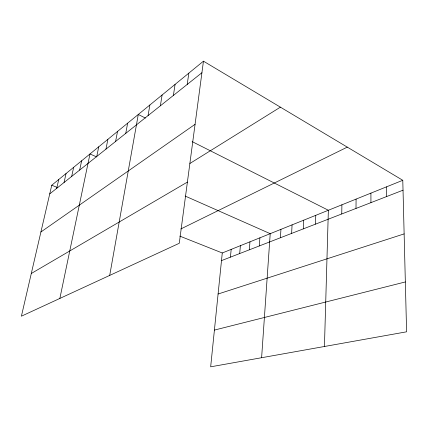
<?xml version="1.0" encoding="UTF-8"?>
<svg xmlns="http://www.w3.org/2000/svg" width="428" height="428" viewBox="0 0 428 428"><rect width="100%" height="100%" fill="white"/><g stroke="black" fill="none" stroke-linecap="round" stroke-linejoin="round"><path stroke-width="0.64" d="M356 208.436L356.08 199.1M341.737 213.968L341.913 204.803M324.44 346.493L328.362 210.26L192.145 141.609M315.431 224.17L315.762 215.332M303.281 228.884L303.682 220.195M291.618 233.41L292.083 224.866M280.415 237.754L280.934 229.355M261.61 357.722L270.218 233.672L185.147 196.051M259.282 245.956L259.908 237.824M249.31 249.824L249.973 241.82M239.696 253.553L240.402 245.677M230.43 257.148L231.174 249.39M402.78 180.295L222.271 252.975L210.667 366.823L406.6 331.812L402.78 180.295L203.455 61.177L51.745 185.233L21.4 316.196L179.273 243.281L203.455 61.177M187.213 84.428L188.834 73.129M173.388 95.439L175.079 84.38M160.361 105.812L162.11 94.984M148.067 115.603L149.87 104.994M109.707 275.407L138.287 114.463L145.434 118.064M125.752 133.37L127.635 123.173M115.603 141.449L117.518 131.45M105.957 149.137L107.888 139.319M96.765 156.45L98.724 146.815M59.861 298.428L89.982 153.962L96.696 156.932M79.656 170.077L81.641 160.789M71.674 176.427L73.669 167.305M64.045 182.505L66.046 173.543M56.737 188.32L58.743 179.509M49.739 193.895L201.92 72.723M40.911 231.981L195.072 124.307M189.861 163.507L280.399 107.161M31.292 273.497L187.4 182.087M180.798 228.975L347.285 147.13M221.49 260.615L403.026 190.193M218.087 294.015L404.128 233.902M214.412 330.084L405.343 281.95M51.745 185.233L57.85 187.657M179.755 236.085L222.271 252.975M386.468 186.865L386.591 196.564M370.916 193.124L370.937 202.642"/></g></svg>
